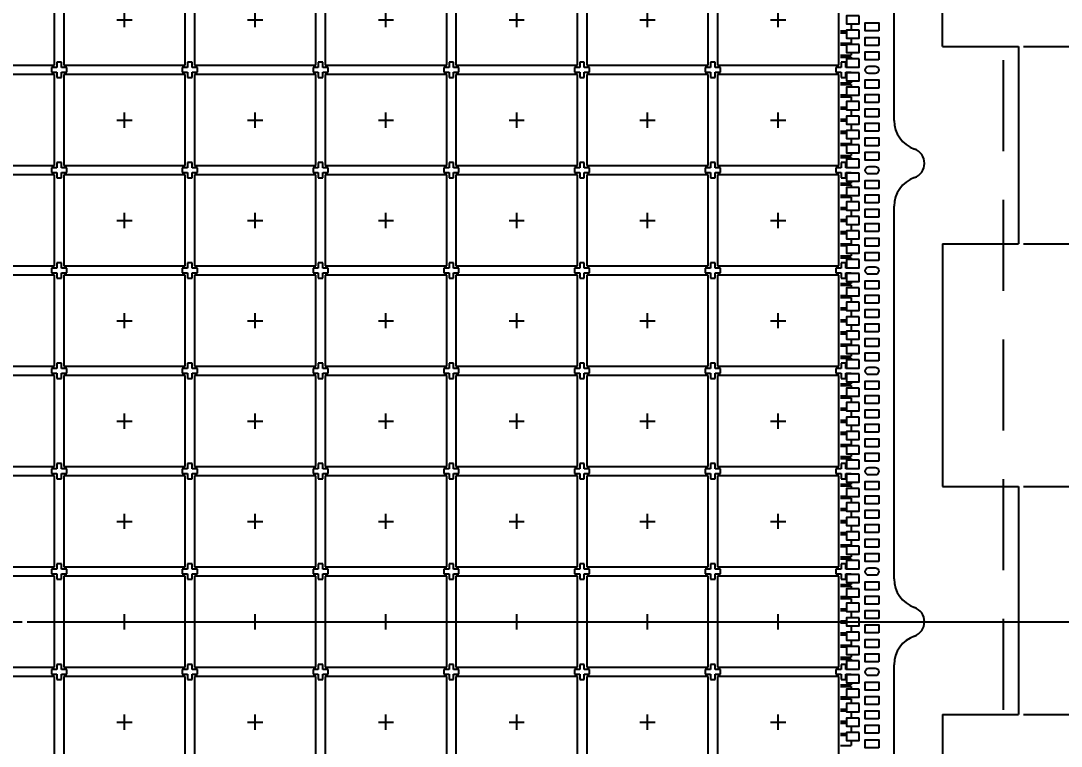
# Model space of a CAD drawing. Header units: millimetres. Extents: x 470.8 to 482.4, y 72.7 to 79.2.
# Drawn here: x 474.988 to 477.13, y 75.755 to 77.248 of the extents above; entities that cross this region are included whole.
import ezdxf

# ---------------------------------------------------------------- set-up
doc = ezdxf.new("R2010")
doc.units = ezdxf.units.MM
doc.header["$LTSCALE"] = 0.5
doc.header["$PDMODE"] = 98
for name, pattern in [('CENTER', [50.8, 31.75, -6.35, 6.35, -6.35]), ('HIDDEN', [0.375, 0.25, -0.125]), ('PHANTOM', [2.5, 1.25, -0.25, 0.25, -0.25, 0.25, -0.25])]:
    doc.linetypes.add(name, pattern=pattern)
for name, color, linetype in [('1D', 4, 'Continuous'), ('BTM', 7, 'HIDDEN'), ('CEN', 2, 'CENTER'), ('DIM', 3, 'Continuous'), ('PKG', 1, 'PHANTOM')]:
    doc.layers.add(name, color=color, linetype=linetype)
doc.styles.add('SIMPLEX', font='simplex.shx')
doc.dimstyles.new('Standard2', dxfattribs={"dimtxt": 0.08, "dimasz": 0.08, "dimexe": 0.01, "dimexo": 0.01, "dimgap": 0.015, "dimtad": 1, "dimdec": 3, "dimlfac": 16, "dimrnd": 0.0005, "dimzin": 1, "dimtxsty": 'SIMPLEX', "dimcen": 0.01, "dimclrd": 256, "dimclre": 256, "dimclrt": 256, "dimazin": 3, "dimtp": 0.03, "dimtm": 0.05, "dimtfac": 0.8, "dimtdec": 3, "dimtmove": 0, "dimatfit": 3, "dimfxl": 0.05, "dimtzin": 4, "dimlwd": -1, "dimlwe": -1})

# ---------------------------------------------------------------- blocks, each defined once
blk = doc.blocks.new('*D42')
at = {"layer": 'Defpoints', "color": 0, "ltscale": 0.1, "transparency": 16777216}
for p in [(476.8172, 77.93), (478.3843, 77.93), (476.8172, 74.0925)]:
    blk.add_point(p, dxfattribs=at)
at = {"layer": 'DIM', "linetype": 'ByBlock', "ltscale": 0.1, "transparency": 16777216}
for p, q in [((476.8272, 77.93), (478.3943, 77.93)), ((478.3843, 77.85), (478.3843, 76.832)), ((478.3843, 74.1725), (478.3843, 75.1906)), ((476.8272, 74.0925), (478.3943, 74.0925))]:
    blk.add_line(p, q, dxfattribs=at)
at = {"layer": 'DIM', "ltscale": 0.1, "transparency": 16777216}
for points in [[(478.371, 77.85), (478.3976, 77.85), (478.3843, 77.93)], [(478.371, 74.1725), (478.3976, 74.1725), (478.3843, 74.0925)]]:
    blk.add_solid(points, dxfattribs=at)
at = {"layer": 'DIM', "ltscale": 0.1, "transparency": 16777216, "insert": (478.3843, 76.0113), "char_height": 0.08, "attachment_point": 5, "rotation": 90, "style": 'SIMPLEX'}
blk.add_mtext('\\A1;59.300X61.400(MOLD PKG)', dxfattribs=at)
blk = doc.blocks.new('*D53')
at = {"layer": 'Defpoints', "color": 0, "ltscale": 0.1, "transparency": 16777216}
for p in [(474.9913, 76.0113), (474.9913, 76.0113), (477.4846, 76.0113)]:
    blk.add_point(p, dxfattribs=at)
at = {"layer": 'DIM', "ltscale": 0.1, "transparency": 16777216}
blk.add_line((475.0013, 76.0113), (477.4846, 76.0113), dxfattribs=at)
at = {"layer": 'DIM', "ltscale": 0.1, "transparency": 16777216, "insert": (477.6596, 76.0113), "char_height": 0.08, "attachment_point": 5, "style": 'SIMPLEX'}
blk.add_mtext('\\A1;0.000', dxfattribs=at)
blk = doc.blocks.new('*D54')
at = {"layer": 'Defpoints', "color": 0, "ltscale": 0.1, "transparency": 16777216}
for p in [(477.042, 77.6956), (477.4846, 77.6956), (474.9328, 76.0113)]:
    blk.add_point(p, dxfattribs=at)
at = {"layer": 'DIM', "ltscale": 0.1, "transparency": 16777216}
blk.add_line((477.052, 77.6956), (477.4846, 77.6956), dxfattribs=at)
at = {"layer": 'DIM', "ltscale": 0.1, "transparency": 16777216, "insert": (477.6977, 77.6956), "char_height": 0.08, "attachment_point": 5, "style": 'SIMPLEX'}
blk.add_mtext('\\A1;26.950', dxfattribs=at)
blk = doc.blocks.new('*D55')
at = {"layer": 'Defpoints', "color": 0, "ltscale": 0.1, "transparency": 16777216}
for p in [(477.042, 77.1956), (477.4846, 77.1956), (474.9328, 76.0113)]:
    blk.add_point(p, dxfattribs=at)
at = {"layer": 'DIM', "ltscale": 0.1, "transparency": 16777216}
blk.add_line((477.052, 77.1956), (477.4846, 77.1956), dxfattribs=at)
at = {"layer": 'DIM', "ltscale": 0.1, "transparency": 16777216, "insert": (477.6901, 77.1956), "char_height": 0.08, "attachment_point": 5, "style": 'SIMPLEX'}
blk.add_mtext('\\A1;18.950', dxfattribs=at)
blk = doc.blocks.new('*D56')
at = {"layer": 'Defpoints', "color": 0, "ltscale": 0.1, "transparency": 16777216}
for p in [(477.042, 76.7894), (477.4846, 76.7894), (474.9328, 76.0113)]:
    blk.add_point(p, dxfattribs=at)
at = {"layer": 'DIM', "ltscale": 0.1, "transparency": 16777216}
blk.add_line((477.052, 76.7894), (477.4846, 76.7894), dxfattribs=at)
at = {"layer": 'DIM', "ltscale": 0.1, "transparency": 16777216, "insert": (477.6901, 76.7894), "char_height": 0.08, "attachment_point": 5, "style": 'SIMPLEX'}
blk.add_mtext('\\A1;12.450', dxfattribs=at)
blk = doc.blocks.new('*D57')
at = {"layer": 'Defpoints', "color": 0, "ltscale": 0.1, "transparency": 16777216}
for p in [(477.042, 76.2894), (477.4846, 76.2894), (474.9328, 76.0113)]:
    blk.add_point(p, dxfattribs=at)
at = {"layer": 'DIM', "ltscale": 0.1, "transparency": 16777216}
blk.add_line((477.052, 76.2894), (477.4846, 76.2894), dxfattribs=at)
at = {"layer": 'DIM', "ltscale": 0.1, "transparency": 16777216, "insert": (477.6596, 76.2894), "char_height": 0.08, "attachment_point": 5, "style": 'SIMPLEX'}
blk.add_mtext('\\A1;4.450', dxfattribs=at)
blk = doc.blocks.new('*D58')
at = {"layer": 'Defpoints', "color": 0, "ltscale": 0.1, "transparency": 16777216}
for p in [(474.9328, 76.0113), (477.042, 75.3206), (477.4846, 75.3206)]:
    blk.add_point(p, dxfattribs=at)
at = {"layer": 'DIM', "ltscale": 0.1, "transparency": 16777216}
blk.add_line((477.052, 75.3206), (477.4846, 75.3206), dxfattribs=at)
at = {"layer": 'DIM', "ltscale": 0.1, "transparency": 16777216, "insert": (477.6825, 75.3206), "char_height": 0.08, "attachment_point": 5, "style": 'SIMPLEX'}
blk.add_mtext('\\A1;11.050', dxfattribs=at)
blk = doc.blocks.new('*D59')
at = {"layer": 'Defpoints', "color": 0, "ltscale": 0.1, "transparency": 16777216}
for p in [(474.9328, 76.0113), (477.042, 75.8206), (477.4846, 75.8206)]:
    blk.add_point(p, dxfattribs=at)
at = {"layer": 'DIM', "ltscale": 0.1, "transparency": 16777216}
blk.add_line((477.052, 75.8206), (477.4846, 75.8206), dxfattribs=at)
at = {"layer": 'DIM', "ltscale": 0.1, "transparency": 16777216, "insert": (477.6596, 75.8206), "char_height": 0.08, "attachment_point": 5, "style": 'SIMPLEX'}
blk.add_mtext('\\A1;3.050', dxfattribs=at)
blk = doc.blocks.new('*D60')
at = {"layer": 'Defpoints', "color": 0, "ltscale": 0.1, "transparency": 16777216}
for p in [(477.4846, 78.4025), (476.917, 78.2425), (474.9328, 76.0113)]:
    blk.add_point(p, dxfattribs=at)
at = {"layer": 'DIM', "ltscale": 0.1, "transparency": 16777216}
for p, q in [((477.1646, 78.2425), (477.3246, 78.4025)), ((477.3246, 78.4025), (477.4846, 78.4025)), ((476.927, 78.2425), (477.1646, 78.2425))]:
    blk.add_line(p, q, dxfattribs=at)
at = {"layer": 'DIM', "ltscale": 0.1, "transparency": 16777216, "insert": (477.6977, 78.4025), "char_height": 0.08, "attachment_point": 5, "style": 'SIMPLEX'}
blk.add_mtext('\\A1;35.700', dxfattribs=at)
blk = doc.blocks.new('*D61')
at = {"layer": 'Defpoints', "color": 0, "ltscale": 0.1, "transparency": 16777216}
for p in [(477.4846, 78.3088), (476.7852, 78.1488), (474.9328, 76.0113)]:
    blk.add_point(p, dxfattribs=at)
at = {"layer": 'DIM', "ltscale": 0.1, "transparency": 16777216}
for p, q in [((477.1646, 78.1488), (477.3246, 78.3088)), ((477.3246, 78.3088), (477.4846, 78.3088)), ((476.7952, 78.1488), (477.1646, 78.1488))]:
    blk.add_line(p, q, dxfattribs=at)
at = {"layer": 'DIM', "ltscale": 0.1, "transparency": 16777216, "insert": (477.6977, 78.3088), "char_height": 0.08, "attachment_point": 5, "style": 'SIMPLEX'}
blk.add_mtext('\\A1;34.200', dxfattribs=at)
blk = doc.blocks.new('*D62')
at = {"layer": 'Defpoints', "color": 0, "ltscale": 0.1, "transparency": 16777216}
for p in [(477.4846, 78.0988), (476.917, 78.0488), (474.9328, 76.0113)]:
    blk.add_point(p, dxfattribs=at)
at = {"layer": 'DIM', "ltscale": 0.1, "transparency": 16777216}
for p, q in [((477.1646, 78.0488), (477.3246, 78.0988)), ((477.3246, 78.0988), (477.4846, 78.0988)), ((476.927, 78.0488), (477.1646, 78.0488))]:
    blk.add_line(p, q, dxfattribs=at)
at = {"layer": 'DIM', "ltscale": 0.1, "transparency": 16777216, "insert": (477.6977, 78.0988), "char_height": 0.08, "attachment_point": 5, "style": 'SIMPLEX'}
blk.add_mtext('\\A1;32.600', dxfattribs=at)
blk = doc.blocks.new('*D63')
at = {"layer": 'Defpoints', "color": 0, "ltscale": 0.1, "transparency": 16777216}
for p in [(474.9328, 76.0113), (476.917, 74.0113), (477.4846, 73.9613)]:
    blk.add_point(p, dxfattribs=at)
at = {"layer": 'DIM', "ltscale": 0.1, "transparency": 16777216}
for p, q in [((476.927, 74.0113), (477.1646, 74.0113)), ((477.1646, 74.0113), (477.3246, 73.9613)), ((477.3246, 73.9613), (477.4846, 73.9613))]:
    blk.add_line(p, q, dxfattribs=at)
at = {"layer": 'DIM', "ltscale": 0.1, "transparency": 16777216, "insert": (477.6977, 73.9613), "char_height": 0.08, "attachment_point": 5, "style": 'SIMPLEX'}
blk.add_mtext('\\A1;32.000', dxfattribs=at)
blk = doc.blocks.new('*D64')
at = {"layer": 'Defpoints', "color": 0, "ltscale": 0.1, "transparency": 16777216}
for p in [(477.042, 78.774), (477.042, 78.1703), (474.9328, 76.0113)]:
    blk.add_point(p, dxfattribs=at)
at = {"layer": 'DIM', "ltscale": 0.1, "transparency": 16777216}
blk.add_line((477.042, 78.1803), (477.042, 78.774), dxfattribs=at)
at = {"layer": 'DIM', "ltscale": 0.1, "transparency": 16777216, "insert": (477.042, 78.9871), "char_height": 0.08, "attachment_point": 5, "rotation": 90, "style": 'SIMPLEX'}
blk.add_mtext('\\A1;33.747', dxfattribs=at)
blk = doc.blocks.new('*D65')
at = {"layer": 'Defpoints', "color": 0, "ltscale": 0.1, "transparency": 16777216}
for p in [(476.917, 78.774), (476.917, 78.2425), (474.9328, 76.0113)]:
    blk.add_point(p, dxfattribs=at)
at = {"layer": 'DIM', "ltscale": 0.1, "transparency": 16777216}
blk.add_line((476.917, 78.2525), (476.917, 78.774), dxfattribs=at)
at = {"layer": 'DIM', "ltscale": 0.1, "transparency": 16777216, "insert": (476.917, 78.9795), "char_height": 0.08, "attachment_point": 5, "rotation": 90, "style": 'SIMPLEX'}
blk.add_mtext('\\A1;31.747', dxfattribs=at)
blk = doc.blocks.new('*D66')
at = {"layer": 'Defpoints', "color": 0, "ltscale": 0.1, "transparency": 16777216}
for p in [(476.6695, 78.774), (476.7295, 78.157), (474.9328, 76.0113)]:
    blk.add_point(p, dxfattribs=at)
at = {"layer": 'DIM', "ltscale": 0.1, "transparency": 16777216}
for p, q in [((476.6695, 78.614), (476.6695, 78.774)), ((476.7295, 78.454), (476.6695, 78.614)), ((476.7295, 78.167), (476.7295, 78.454))]:
    blk.add_line(p, q, dxfattribs=at)
at = {"layer": 'DIM', "ltscale": 0.1, "transparency": 16777216, "insert": (476.6695, 78.9871), "char_height": 0.08, "attachment_point": 5, "rotation": 90, "style": 'SIMPLEX'}
blk.add_mtext('\\A1;28.747', dxfattribs=at)
blk = doc.blocks.new('*D67')
at = {"layer": 'Defpoints', "color": 0, "ltscale": 0.1, "transparency": 16777216}
for p in [(476.1203, 78.774), (476.1203, 78.1488), (474.9328, 76.0113)]:
    blk.add_point(p, dxfattribs=at)
at = {"layer": 'DIM', "ltscale": 0.1, "transparency": 16777216}
blk.add_line((476.1203, 78.1588), (476.1203, 78.774), dxfattribs=at)
at = {"layer": 'DIM', "ltscale": 0.1, "transparency": 16777216, "insert": (476.1203, 78.9795), "char_height": 0.08, "attachment_point": 5, "rotation": 90, "style": 'SIMPLEX'}
blk.add_mtext('\\A1;19.000', dxfattribs=at)
blk = doc.blocks.new('*D33')
at = {"layer": 'Defpoints', "color": 0, "ltscale": 0.1, "transparency": 16777216}
for p in [(474.9328, 76.0113), (476.917, 74.0113), (476.917, 73.4947)]:
    blk.add_point(p, dxfattribs=at)
at = {"layer": 'DIM', "ltscale": 0.1, "transparency": 16777216}
blk.add_line((476.917, 74.0013), (476.917, 73.4947), dxfattribs=at)
at = {"layer": 'DIM', "ltscale": 0.1, "transparency": 16777216, "insert": (476.917, 73.2893), "char_height": 0.08, "attachment_point": 5, "rotation": 90, "style": 'SIMPLEX'}
blk.add_mtext('\\A1;31.747', dxfattribs=at)
blk = doc.blocks.new('*D34')
at = {"layer": 'Defpoints', "color": 0, "ltscale": 0.1, "transparency": 16777216}
for p in [(474.9328, 76.0113), (476.8857, 75.3206), (476.7876, 73.4947)]:
    blk.add_point(p, dxfattribs=at)
at = {"layer": 'DIM', "ltscale": 0.1, "transparency": 16777216}
for p, q in [((476.8857, 75.3106), (476.8857, 73.8147)), ((476.8857, 73.8147), (476.7876, 73.6547)), ((476.7876, 73.6547), (476.7876, 73.4947))]:
    blk.add_line(p, q, dxfattribs=at)
at = {"layer": 'DIM', "ltscale": 0.1, "transparency": 16777216, "insert": (476.7876, 73.2893), "char_height": 0.08, "attachment_point": 5, "rotation": 90, "style": 'SIMPLEX'}
blk.add_mtext('\\A1;31.247', dxfattribs=at)
blk = doc.blocks.new('*D85')
at = {"layer": 'Defpoints', "color": 0, "ltscale": 0.1, "transparency": 16777216}
for p in [(477.0107, 78.03), (478.7519, 78.03), (477.0107, 74.03)]:
    blk.add_point(p, dxfattribs=at)
at = {"layer": 'DIM', "ltscale": 0.1, "transparency": 16777216}
for p, q in [((477.0207, 78.03), (478.7619, 78.03)), ((478.7519, 77.95), (478.7519, 76.8812)), ((478.7519, 74.11), (478.7519, 75.1788)), ((477.0207, 74.03), (478.7619, 74.03))]:
    blk.add_line(p, q, dxfattribs=at)
for points in [[(478.7386, 77.95), (478.7652, 77.95), (478.7519, 78.03)], [(478.7386, 74.11), (478.7652, 74.11), (478.7519, 74.03)]]:
    blk.add_solid(points, dxfattribs=at)
at = {"layer": 'DIM', "ltscale": 0.1, "transparency": 16777216, "insert": (478.7519, 76.03), "char_height": 0.08, "attachment_point": 5, "rotation": 90, "style": 'SIMPLEX'}
blk.add_mtext('\\A1;64.000%%P0.500(TAPE WIDTH)', dxfattribs=at)
blk = doc.blocks.new('*U208')
at = {"layer": 'CEN', "ltscale": 0.002}
for p, q in [((0, -0.015625), (0, 0.015625)), ((-0.015625, 0), (0.015625, 0))]:
    blk.add_line(p, q, dxfattribs=at)
at = {"layer": 'PKG', "color": 1, "ltscale": 0.5}
blk.add_lwpolyline([(-0.125, 0.09375), (-0.125, -0.09375), (0.125, -0.09375), (0.125, 0.09375)], close=True, dxfattribs=at)
blk = doc.blocks.new('*U209')
at = {"layer": 'DIM', "color": 0, "linetype": 'ByBlock', "lineweight": -2}
for p in [(1.6144, 2.8919), (1.8834, 2.8919), (2.1525, 2.8919), (2.4216, 2.8919), (2.6906, 2.8919), (2.9597, 2.8919), (3.2287, 2.8919), (1.6144, 2.6853), (1.8834, 2.6853), (2.1525, 2.6853), (2.4216, 2.6853), (2.6906, 2.6853), (2.9597, 2.6853), (3.2287, 2.6853), (1.6144, 2.4787), (1.8834, 2.4787), (2.1525, 2.4787), (2.4216, 2.4787), (2.6906, 2.4787), (2.9597, 2.4787), (3.2287, 2.4787), (1.6144, 2.2722), (1.8834, 2.2722), (2.1525, 2.2722), (2.4216, 2.2722), (2.6906, 2.2722), (2.9597, 2.2722), (3.2287, 2.2722), (1.6144, 2.0656), (1.8834, 2.0656), (2.1525, 2.0656), (2.4216, 2.0656), (2.6906, 2.0656), (2.9597, 2.0656), (3.2287, 2.0656), (1.6144, 1.8591), (1.8834, 1.8591), (2.1525, 1.8591), (2.4216, 1.8591), (2.6906, 1.8591), (2.9597, 1.8591), (3.2287, 1.8591), (1.6144, 1.6525), (1.8834, 1.6525), (2.1525, 1.6525), (2.4216, 1.6525), (2.6906, 1.6525), (2.9597, 1.6525), (3.2287, 1.6525), (1.6144, 1.4459), (1.8834, 1.4459), (2.1525, 1.4459), (2.4216, 1.4459), (2.6906, 1.4459), (2.9597, 1.4459), (3.2287, 1.4459)]:
    blk.add_blockref('*U208', p, dxfattribs=at)

msp = doc.modelspace()

# ---------------------------------------------------------------- linework, layer by layer
at = {"color": 2, "linetype": 'HIDDEN', "ltscale": 1.5}
msp.add_line((477.010732, 78.030018), (477.010732, 74.030018), dxfattribs=at)
at = {"color": 0}
for p, q in [((476.885732, 77.195643), (476.885732, 77.695643)), ((476.885732, 77.195643), (477.041982, 77.195643)), ((476.885732, 76.789393), (477.041982, 76.789393)), ((476.885732, 76.789393), (476.885732, 76.289393)), ((476.885732, 76.289393), (477.041982, 76.289393)), ((477.041982, 76.289393), (477.041982, 75.820643)), ((476.885732, 75.820643), (477.041982, 75.820643)), ((476.885732, 75.820643), (476.885732, 75.320643))]:
    msp.add_line(p, q, dxfattribs=at)
msp.add_line((477.041982, 77.195643), (477.041982, 76.789393))
at = {"ltscale": 0.02}
for points in [[(476.714044, 77.258924), (476.687638, 77.258924), (476.687638, 77.242362), (476.714044, 77.242362)], [(476.754669, 77.227518), (476.726544, 77.227518), (476.726544, 77.244081), (476.754669, 77.244081)], [(476.714044, 77.229237), (476.687638, 77.229237), (476.687638, 77.212674), (476.714044, 77.212674)], [(476.754669, 77.197831), (476.726544, 77.197831), (476.726544, 77.214393), (476.754669, 77.214393)], [(476.714044, 77.199549), (476.687638, 77.199549), (476.687638, 77.182987), (476.714044, 77.182987)], [(476.754669, 77.168143), (476.726544, 77.168143), (476.726544, 77.184706), (476.754669, 77.184706)], [(476.714044, 77.169862), (476.687638, 77.169862), (476.687638, 77.153299), (476.714044, 77.153299)], [(476.714044, 77.141424), (476.687638, 77.141424), (476.687638, 77.124862), (476.714044, 77.124862)], [(476.754669, 77.110018), (476.726544, 77.110018), (476.726544, 77.126581), (476.754669, 77.126581)], [(476.714044, 77.111737), (476.687638, 77.111737), (476.687638, 77.095174), (476.714044, 77.095174)], [(476.754669, 77.080331), (476.726544, 77.080331), (476.726544, 77.096893), (476.754669, 77.096893)], [(476.714044, 77.082049), (476.687638, 77.082049), (476.687638, 77.065487), (476.714044, 77.065487)], [(476.714044, 77.052362), (476.687638, 77.052362), (476.687638, 77.035799), (476.714044, 77.035799)], [(476.754669, 77.050643), (476.726544, 77.050643), (476.726544, 77.067206), (476.754669, 77.067206)], [(476.754669, 77.020956), (476.726544, 77.020956), (476.726544, 77.037518), (476.754669, 77.037518)], [(476.714044, 77.022674), (476.687638, 77.022674), (476.687638, 77.006112), (476.714044, 77.006112)], [(476.754669, 76.991268), (476.726544, 76.991268), (476.726544, 77.007831), (476.754669, 77.007831)], [(476.714044, 76.992987), (476.687638, 76.992987), (476.687638, 76.976424), (476.714044, 76.976424)], [(476.754669, 76.961581), (476.726544, 76.961581), (476.726544, 76.978143), (476.754669, 76.978143)], [(476.714044, 76.963299), (476.687638, 76.963299), (476.687638, 76.946737), (476.714044, 76.946737)], [(476.714044, 76.934862), (476.687638, 76.934862), (476.687638, 76.918299), (476.714044, 76.918299)], [(476.714044, 76.905174), (476.687638, 76.905174), (476.687638, 76.888612), (476.714044, 76.888612)], [(476.754669, 76.903456), (476.726544, 76.903456), (476.726544, 76.920018), (476.754669, 76.920018)], [(476.754669, 76.873768), (476.726544, 76.873768), (476.726544, 76.890331), (476.754669, 76.890331)], [(476.714044, 76.875487), (476.687638, 76.875487), (476.687638, 76.858924), (476.714044, 76.858924)], [(476.754669, 76.844081), (476.726544, 76.844081), (476.726544, 76.860643), (476.754669, 76.860643)], [(476.714044, 76.845799), (476.687638, 76.845799), (476.687638, 76.829237), (476.714044, 76.829237)], [(476.714044, 76.816112), (476.687638, 76.816112), (476.687638, 76.799549), (476.714044, 76.799549)], [(476.754669, 76.814393), (476.726544, 76.814393), (476.726544, 76.830956), (476.754669, 76.830956)], [(476.754669, 76.784706), (476.726544, 76.784706), (476.726544, 76.801268), (476.754669, 76.801268)], [(476.714044, 76.786424), (476.687638, 76.786424), (476.687638, 76.769862), (476.714044, 76.769862)], [(476.714044, 76.756737), (476.687638, 76.756737), (476.687638, 76.740174), (476.714044, 76.740174)], [(476.754669, 76.755018), (476.726544, 76.755018), (476.726544, 76.771581), (476.754669, 76.771581)], [(476.714044, 76.728299), (476.687638, 76.728299), (476.687638, 76.711737), (476.714044, 76.711737)], [(476.754669, 76.696893), (476.726544, 76.696893), (476.726544, 76.713456), (476.754669, 76.713456)], [(476.714044, 76.698612), (476.687638, 76.698612), (476.687638, 76.682049), (476.714044, 76.682049)], [(476.714044, 76.668924), (476.687638, 76.668924), (476.687638, 76.652362), (476.714044, 76.652362)], [(476.754669, 76.667206), (476.726544, 76.667206), (476.726544, 76.683768), (476.754669, 76.683768)], [(476.754669, 76.637518), (476.726544, 76.637518), (476.726544, 76.654081), (476.754669, 76.654081)], [(476.714044, 76.639237), (476.687638, 76.639237), (476.687638, 76.622674), (476.714044, 76.622674)], [(476.754669, 76.607831), (476.726544, 76.607831), (476.726544, 76.624393), (476.754669, 76.624393)], [(476.714044, 76.609549), (476.687638, 76.609549), (476.687638, 76.592987), (476.714044, 76.592987)], [(476.714044, 76.579862), (476.687638, 76.579862), (476.687638, 76.563299), (476.714044, 76.563299)], [(476.754669, 76.578143), (476.726544, 76.578143), (476.726544, 76.594706), (476.754669, 76.594706)], [(476.754669, 76.548456), (476.726544, 76.548456), (476.726544, 76.565018), (476.754669, 76.565018)], [(476.714044, 76.550174), (476.687638, 76.550174), (476.687638, 76.533612), (476.714044, 76.533612)], [(476.714044, 76.521737), (476.687638, 76.521737), (476.687638, 76.505174), (476.714044, 76.505174)], [(476.754669, 76.490331), (476.726544, 76.490331), (476.726544, 76.506893), (476.754669, 76.506893)], [(476.714044, 76.492049), (476.687638, 76.492049), (476.687638, 76.475487), (476.714044, 76.475487)], [(476.754669, 76.460643), (476.726544, 76.460643), (476.726544, 76.477206), (476.754669, 76.477206)], [(476.714044, 76.462362), (476.687638, 76.462362), (476.687638, 76.445799), (476.714044, 76.445799)], [(476.714044, 76.432674), (476.687638, 76.432674), (476.687638, 76.416112), (476.714044, 76.416112)], [(476.754669, 76.430956), (476.726544, 76.430956), (476.726544, 76.447518), (476.754669, 76.447518)], [(476.754669, 76.401268), (476.726544, 76.401268), (476.726544, 76.417831), (476.754669, 76.417831)], [(476.714044, 76.402987), (476.687638, 76.402987), (476.687638, 76.386424), (476.714044, 76.386424)], [(476.754669, 76.371581), (476.726544, 76.371581), (476.726544, 76.388143), (476.754669, 76.388143)], [(476.714044, 76.373299), (476.687638, 76.373299), (476.687638, 76.356737), (476.714044, 76.356737)], [(476.754669, 76.341893), (476.726544, 76.341893), (476.726544, 76.358456), (476.754669, 76.358456)], [(476.714044, 76.343612), (476.687638, 76.343612), (476.687638, 76.327049), (476.714044, 76.327049)], [(476.714044, 76.315174), (476.687638, 76.315174), (476.687638, 76.298612), (476.714044, 76.298612)], [(476.714044, 76.285487), (476.687638, 76.285487), (476.687638, 76.268924), (476.714044, 76.268924)], [(476.754669, 76.283768), (476.726544, 76.283768), (476.726544, 76.300331), (476.754669, 76.300331)], [(476.754669, 76.254081), (476.726544, 76.254081), (476.726544, 76.270643), (476.754669, 76.270643)], [(476.714044, 76.255799), (476.687638, 76.255799), (476.687638, 76.239237), (476.714044, 76.239237)], [(476.754669, 76.224393), (476.726544, 76.224393), (476.726544, 76.240956), (476.754669, 76.240956)], [(476.714044, 76.226112), (476.687638, 76.226112), (476.687638, 76.209549), (476.714044, 76.209549)], [(476.714044, 76.196424), (476.687638, 76.196424), (476.687638, 76.179862), (476.714044, 76.179862)], [(476.754669, 76.194706), (476.726544, 76.194706), (476.726544, 76.211268), (476.754669, 76.211268)], [(476.754669, 76.165018), (476.726544, 76.165018), (476.726544, 76.181581), (476.754669, 76.181581)], [(476.714044, 76.166737), (476.687638, 76.166737), (476.687638, 76.150174), (476.714044, 76.150174)], [(476.754669, 76.135331), (476.726544, 76.135331), (476.726544, 76.151893), (476.754669, 76.151893)], [(476.714044, 76.137049), (476.687638, 76.137049), (476.687638, 76.120487), (476.714044, 76.120487)], [(476.714044, 76.108612), (476.687638, 76.108612), (476.687638, 76.092049), (476.714044, 76.092049)], [(476.754669, 76.077206), (476.726544, 76.077206), (476.726544, 76.093768), (476.754669, 76.093768)], [(476.714044, 76.078924), (476.687638, 76.078924), (476.687638, 76.062362), (476.714044, 76.062362)], [(476.714044, 76.049237), (476.687638, 76.049237), (476.687638, 76.032674), (476.714044, 76.032674)], [(476.754669, 76.047518), (476.726544, 76.047518), (476.726544, 76.064081), (476.754669, 76.064081)], [(476.754669, 76.017831), (476.726544, 76.017831), (476.726544, 76.034393), (476.754669, 76.034393)], [(476.714044, 76.019549), (476.687638, 76.019549), (476.687638, 76.002987), (476.714044, 76.002987)], [(476.754669, 75.988143), (476.726544, 75.988143), (476.726544, 76.004706), (476.754669, 76.004706)], [(476.714044, 75.989862), (476.687638, 75.989862), (476.687638, 75.973299), (476.714044, 75.973299)], [(476.714044, 75.960174), (476.687638, 75.960174), (476.687638, 75.943612), (476.714044, 75.943612)], [(476.754669, 75.958456), (476.726544, 75.958456), (476.726544, 75.975018), (476.754669, 75.975018)], [(476.754669, 75.928768), (476.726544, 75.928768), (476.726544, 75.945331), (476.754669, 75.945331)], [(476.714044, 75.930487), (476.687638, 75.930487), (476.687638, 75.913924), (476.714044, 75.913924)], [(476.714044, 75.902049), (476.687638, 75.902049), (476.687638, 75.885487), (476.714044, 75.885487)], [(476.754669, 75.870643), (476.726544, 75.870643), (476.726544, 75.887206), (476.754669, 75.887206)], [(476.714044, 75.872362), (476.687638, 75.872362), (476.687638, 75.855799), (476.714044, 75.855799)], [(476.754669, 75.840956), (476.726544, 75.840956), (476.726544, 75.857518), (476.754669, 75.857518)], [(476.714044, 75.842674), (476.687638, 75.842674), (476.687638, 75.826112), (476.714044, 75.826112)], [(476.714044, 75.812987), (476.687638, 75.812987), (476.687638, 75.796424), (476.714044, 75.796424)], [(476.754669, 75.811268), (476.726544, 75.811268), (476.726544, 75.827831), (476.754669, 75.827831)], [(476.754669, 75.781581), (476.726544, 75.781581), (476.726544, 75.798143), (476.754669, 75.798143)], [(476.714044, 75.783299), (476.687638, 75.783299), (476.687638, 75.766737), (476.714044, 75.766737)], [(476.754669, 75.751893), (476.726544, 75.751893), (476.726544, 75.768456), (476.754669, 75.768456)]]:
    msp.add_lwpolyline(points, close=True, dxfattribs=at)
for points in [[(476.747013, 77.139706), (476.734201, 77.139706, -0.41421356), (476.726544, 77.147362), (476.726544, 77.147362, -0.41421356), (476.734201, 77.155018), (476.747013, 77.155018, -0.41421356), (476.754669, 77.147362), (476.754669, 77.147362, -0.41421356)], [(476.747013, 76.933143), (476.734201, 76.933143, -0.41421356), (476.726544, 76.940799), (476.726544, 76.940799, -0.41421356), (476.734201, 76.948456), (476.747013, 76.948456, -0.41421356), (476.754669, 76.940799), (476.754669, 76.940799, -0.41421356)], [(476.747013, 76.726581), (476.734201, 76.726581, -0.41421356), (476.726544, 76.734237), (476.726544, 76.734237, -0.41421356), (476.734201, 76.741893), (476.747013, 76.741893, -0.41421356), (476.754669, 76.734237), (476.754669, 76.734237, -0.41421356)], [(476.747013, 76.520018), (476.734201, 76.520018, -0.41421356), (476.726544, 76.527674), (476.726544, 76.527674, -0.41421356), (476.734201, 76.535331), (476.747013, 76.535331, -0.41421356), (476.754669, 76.527674), (476.754669, 76.527674, -0.41421356)], [(476.747013, 76.313456), (476.734201, 76.313456, -0.41421356), (476.726544, 76.321112), (476.726544, 76.321112, -0.41421356), (476.734201, 76.328768), (476.747013, 76.328768, -0.41421356), (476.754669, 76.321112), (476.754669, 76.321112, -0.41421356)], [(476.747013, 76.106893), (476.734201, 76.106893, -0.41421356), (476.726544, 76.114549), (476.726544, 76.114549, -0.41421356), (476.734201, 76.122206), (476.747013, 76.122206, -0.41421356), (476.754669, 76.114549), (476.754669, 76.114549, -0.41421356)], [(476.747013, 75.900331), (476.734201, 75.900331, -0.41421356), (476.726544, 75.907987), (476.726544, 75.907987, -0.41421356), (476.734201, 75.915643), (476.747013, 75.915643, -0.41421356), (476.754669, 75.907987), (476.754669, 75.907987, -0.41421356)]]:
    msp.add_lwpolyline(points, format="xyb", close=True, dxfattribs=at)
at = {"layer": '1D', "linetype": 'CENTER'}
for p, q in [((476.785919, 77.043407), (476.785919, 77.81038)), ((476.785919, 76.099657), (476.785919, 76.86663))]:
    msp.add_line(p, q, dxfattribs=at)
at = {"layer": '1D'}
msp.add_line((476.785919, 75.155907), (476.785919, 75.92288), dxfattribs=at)
for centre, radius, start, end in [((476.848419, 77.043407), 0.0625, 180, 250.528779), ((476.817169, 76.955018), 0.03125, 289.471221, 70.528779), ((476.848419, 76.86663), 0.0625, 109.471221, 180), ((476.848419, 76.099657), 0.0625, 180, 250.528779), ((476.817169, 76.011268), 0.03125, 289.471221, 70.528779), ((476.848419, 75.92288), 0.0625, 109.471221, 180)]:
    msp.add_arc(centre, radius, start, end, dxfattribs=at)
at = {"layer": 'BTM', "ltscale": 0.02}
for p, q in [((476.675763, 77.2275), (476.687638, 77.2275)), ((476.675763, 77.22375), (476.687638, 77.22375)), ((476.697326, 77.242362), (476.697326, 77.229237)), ((476.675763, 77.2025), (476.697326, 77.2025)), ((476.697326, 77.212674), (476.697326, 77.2025)), ((476.675763, 77.19875), (476.687638, 77.19875)), ((476.697326, 77.182987), (476.697326, 77.1775)), ((476.675763, 77.1775), (476.697326, 77.1775)), ((476.675763, 77.17375), (476.697326, 77.17375)), ((476.697326, 77.17375), (476.697326, 77.169862)), ((476.675763, 77.120938), (476.697326, 77.120938)), ((476.675763, 77.117188), (476.697326, 77.117188)), ((476.697326, 77.124862), (476.697326, 77.120938)), ((476.697326, 77.117188), (476.697326, 77.111737)), ((476.675763, 77.095938), (476.687638, 77.095938)), ((476.675763, 77.092188), (476.697326, 77.092188)), ((476.697326, 77.092188), (476.697326, 77.082049)), ((476.675763, 77.070938), (476.687638, 77.070938)), ((476.675763, 77.067188), (476.687638, 77.067188)), ((476.697326, 77.065487), (476.697326, 77.052362)), ((476.675763, 77.045938), (476.687638, 77.045938)), ((476.675763, 77.042188), (476.687638, 77.042188)), ((476.697326, 77.035799), (476.697326, 77.022674)), ((476.675763, 77.020938), (476.687638, 77.020938)), ((476.675763, 77.017188), (476.687638, 77.017188)), ((476.675763, 76.995938), (476.697326, 76.995938)), ((476.675763, 76.992188), (476.687638, 76.992188)), ((476.697326, 77.006112), (476.697326, 76.995938)), ((476.675763, 76.970938), (476.697326, 76.970938)), ((476.675763, 76.967188), (476.697326, 76.967188)), ((476.697326, 76.976424), (476.697326, 76.970938)), ((476.697326, 76.967188), (476.697326, 76.963299)), ((476.675763, 76.914375), (476.697326, 76.914375)), ((476.675763, 76.910625), (476.697326, 76.910625)), ((476.697326, 76.918299), (476.697326, 76.914375)), ((476.697326, 76.910625), (476.697326, 76.905174)), ((476.675763, 76.889375), (476.687638, 76.889375)), ((476.675763, 76.885625), (476.697326, 76.885625)), ((476.697326, 76.885625), (476.697326, 76.875487)), ((476.675763, 76.864375), (476.687638, 76.864375)), ((476.675763, 76.860625), (476.687638, 76.860625)), ((476.697326, 76.858924), (476.697326, 76.845799)), ((476.675763, 76.839375), (476.687638, 76.839375)), ((476.675763, 76.835625), (476.687638, 76.835625)), ((476.697326, 76.829237), (476.697326, 76.816112)), ((476.675763, 76.814375), (476.687638, 76.814375)), ((476.675763, 76.810625), (476.687638, 76.810625)), ((476.697326, 76.799549), (476.697326, 76.789375)), ((476.675763, 76.789375), (476.697326, 76.789375)), ((476.675763, 76.785625), (476.687638, 76.785625)), ((476.675763, 76.764375), (476.697326, 76.764375)), ((476.675763, 76.760625), (476.697326, 76.760625)), ((476.697326, 76.769862), (476.697326, 76.764375)), ((476.697326, 76.760625), (476.697326, 76.756737)), ((476.697326, 76.711737), (476.697326, 76.707813)), ((476.675763, 76.707813), (476.697326, 76.707813)), ((476.675763, 76.704063), (476.697326, 76.704063)), ((476.697326, 76.704063), (476.697326, 76.698612)), ((476.675763, 76.682813), (476.687638, 76.682813)), ((476.675763, 76.679063), (476.697326, 76.679063)), ((476.697326, 76.679063), (476.697326, 76.668924)), ((476.675763, 76.657813), (476.687638, 76.657813)), ((476.675763, 76.654063), (476.687638, 76.654063)), ((476.697326, 76.652362), (476.697326, 76.639237)), ((476.675763, 76.632813), (476.687638, 76.632813)), ((476.675763, 76.629063), (476.687638, 76.629063)), ((476.697326, 76.622674), (476.697326, 76.609549)), ((476.675763, 76.607813), (476.687638, 76.607813)), ((476.675763, 76.604063), (476.687638, 76.604063)), ((476.675763, 76.582813), (476.697326, 76.582813)), ((476.697326, 76.592987), (476.697326, 76.582813)), ((476.675763, 76.579063), (476.687638, 76.579063)), ((476.697326, 76.563299), (476.697326, 76.557813)), ((476.675763, 76.557813), (476.697326, 76.557813)), ((476.675763, 76.554063), (476.697326, 76.554063)), ((476.697326, 76.554063), (476.697326, 76.550174)), ((476.675763, 76.50125), (476.697326, 76.50125)), ((476.675763, 76.4975), (476.697326, 76.4975)), ((476.697326, 76.505174), (476.697326, 76.50125)), ((476.697326, 76.4975), (476.697326, 76.492049)), ((476.675763, 76.47625), (476.687638, 76.47625)), ((476.675763, 76.4725), (476.697326, 76.4725)), ((476.697326, 76.4725), (476.697326, 76.462362)), ((476.675763, 76.45125), (476.687638, 76.45125)), ((476.675763, 76.4475), (476.687638, 76.4475)), ((476.697326, 76.445799), (476.697326, 76.432674)), ((476.675763, 76.42625), (476.687638, 76.42625)), ((476.675763, 76.4225), (476.687638, 76.4225)), ((476.697326, 76.416112), (476.697326, 76.402987)), ((476.675763, 76.40125), (476.687638, 76.40125)), ((476.675763, 76.3975), (476.687638, 76.3975)), ((476.675763, 76.37625), (476.697326, 76.37625)), ((476.675763, 76.3725), (476.687638, 76.3725)), ((476.697326, 76.386424), (476.697326, 76.37625)), ((476.675763, 76.35125), (476.697326, 76.35125)), ((476.675763, 76.3475), (476.697326, 76.3475)), ((476.697326, 76.356737), (476.697326, 76.35125)), ((476.697326, 76.3475), (476.697326, 76.343612)), ((476.675763, 76.294688), (476.697326, 76.294688)), ((476.675763, 76.290938), (476.697326, 76.290938)), ((476.697326, 76.298612), (476.697326, 76.294688)), ((476.697326, 76.290938), (476.697326, 76.285487)), ((476.675763, 76.269688), (476.687638, 76.269688)), ((476.675763, 76.265938), (476.697326, 76.265938)), ((476.697326, 76.265938), (476.697326, 76.255799)), ((476.675763, 76.244688), (476.687638, 76.244688)), ((476.675763, 76.240938), (476.687638, 76.240938)), ((476.697326, 76.239237), (476.697326, 76.226112)), ((476.675763, 76.219688), (476.687638, 76.219688)), ((476.675763, 76.215938), (476.687638, 76.215938)), ((476.675763, 76.194688), (476.687638, 76.194688)), ((476.697326, 76.209549), (476.697326, 76.196424)), ((476.675763, 76.190938), (476.687638, 76.190938)), ((476.697326, 76.179862), (476.697326, 76.169688)), ((476.675763, 76.169688), (476.697326, 76.169688)), ((476.675763, 76.165938), (476.687638, 76.165938)), ((476.675763, 76.144688), (476.697326, 76.144688)), ((476.675763, 76.140938), (476.697326, 76.140938)), ((476.697326, 76.150174), (476.697326, 76.144688)), ((476.697326, 76.140938), (476.697326, 76.137049)), ((476.675763, 76.088125), (476.697326, 76.088125)), ((476.697326, 76.092049), (476.697326, 76.088125)), ((476.675763, 76.084375), (476.697326, 76.084375)), ((476.697326, 76.084375), (476.697326, 76.078924)), ((476.675763, 76.063125), (476.687638, 76.063125)), ((476.675763, 76.059375), (476.697326, 76.059375)), ((476.697326, 76.059375), (476.697326, 76.049237)), ((476.675763, 76.038125), (476.687638, 76.038125)), ((476.675763, 76.034375), (476.687638, 76.034375)), ((476.697326, 76.032674), (476.697326, 76.019549)), ((476.675763, 76.013125), (476.687638, 76.013125)), ((476.675763, 76.009375), (476.687638, 76.009375)), ((476.697326, 76.002987), (476.697326, 75.989862)), ((476.675763, 75.988125), (476.687638, 75.988125)), ((476.675763, 75.984375), (476.687638, 75.984375)), ((476.675763, 75.963125), (476.697326, 75.963125)), ((476.675763, 75.959375), (476.687638, 75.959375)), ((476.697326, 75.973299), (476.697326, 75.963125)), ((476.675763, 75.938125), (476.697326, 75.938125)), ((476.697326, 75.943612), (476.697326, 75.938125)), ((476.675763, 75.934375), (476.697326, 75.934375)), ((476.697326, 75.934375), (476.697326, 75.930487)), ((476.675763, 75.881563), (476.697326, 75.881563)), ((476.675763, 75.877813), (476.697326, 75.877813)), ((476.697326, 75.885487), (476.697326, 75.881563)), ((476.697326, 75.877813), (476.697326, 75.872362)), ((476.675763, 75.856563), (476.687638, 75.856563)), ((476.675763, 75.852813), (476.697326, 75.852813)), ((476.697326, 75.852813), (476.697326, 75.842674)), ((476.675763, 75.831563), (476.687638, 75.831563)), ((476.675763, 75.827813), (476.687638, 75.827813)), ((476.697326, 75.826112), (476.697326, 75.812987)), ((476.675763, 75.806563), (476.687638, 75.806563)), ((476.675763, 75.802813), (476.687638, 75.802813)), ((476.697326, 75.796424), (476.697326, 75.783299)), ((476.675763, 75.781563), (476.687638, 75.781563)), ((476.675763, 75.777813), (476.687638, 75.777813)), ((476.697326, 75.766737), (476.697326, 75.756563)), ((476.675763, 75.756563), (476.697326, 75.756563))]:
    msp.add_line(p, q, dxfattribs=at)
for points in [[(475.072013, 77.162987), (475.062638, 77.162987), (475.062638, 77.152049), (475.051701, 77.152049), (475.051701, 77.142674), (475.062638, 77.142674), (475.062638, 77.131737), (475.072013, 77.131737), (475.072013, 77.142674), (475.082951, 77.142674), (475.082951, 77.152049), (475.072013, 77.152049)], [(475.341076, 77.162987), (475.331701, 77.162987), (475.331701, 77.152049), (475.320763, 77.152049), (475.320763, 77.142674), (475.331701, 77.142674), (475.331701, 77.131737), (475.341076, 77.131737), (475.341076, 77.142674), (475.352013, 77.142674), (475.352013, 77.152049), (475.341076, 77.152049)], [(475.610138, 77.162987), (475.600763, 77.162987), (475.600763, 77.152049), (475.589826, 77.152049), (475.589826, 77.142674), (475.600763, 77.142674), (475.600763, 77.131737), (475.610138, 77.131737), (475.610138, 77.142674), (475.621076, 77.142674), (475.621076, 77.152049), (475.610138, 77.152049)], [(475.879201, 77.162987), (475.869826, 77.162987), (475.869826, 77.152049), (475.858888, 77.152049), (475.858888, 77.142674), (475.869826, 77.142674), (475.869826, 77.131737), (475.879201, 77.131737), (475.879201, 77.142674), (475.890138, 77.142674), (475.890138, 77.152049), (475.879201, 77.152049)], [(476.148263, 77.162987), (476.138888, 77.162987), (476.138888, 77.152049), (476.127951, 77.152049), (476.127951, 77.142674), (476.138888, 77.142674), (476.138888, 77.131737), (476.148263, 77.131737), (476.148263, 77.142674), (476.159201, 77.142674), (476.159201, 77.152049), (476.148263, 77.152049)], [(476.417326, 77.162987), (476.407951, 77.162987), (476.407951, 77.152049), (476.397013, 77.152049), (476.397013, 77.142674), (476.407951, 77.142674), (476.407951, 77.131737), (476.417326, 77.131737), (476.417326, 77.142674), (476.428263, 77.142674), (476.428263, 77.152049), (476.417326, 77.152049)], [(475.072013, 76.956424), (475.062638, 76.956424), (475.062638, 76.945487), (475.051701, 76.945487), (475.051701, 76.936112), (475.062638, 76.936112), (475.062638, 76.925174), (475.072013, 76.925174), (475.072013, 76.936112), (475.082951, 76.936112), (475.082951, 76.945487), (475.072013, 76.945487)], [(475.341076, 76.956424), (475.331701, 76.956424), (475.331701, 76.945487), (475.320763, 76.945487), (475.320763, 76.936112), (475.331701, 76.936112), (475.331701, 76.925174), (475.341076, 76.925174), (475.341076, 76.936112), (475.352013, 76.936112), (475.352013, 76.945487), (475.341076, 76.945487)], [(475.610138, 76.956424), (475.600763, 76.956424), (475.600763, 76.945487), (475.589826, 76.945487), (475.589826, 76.936112), (475.600763, 76.936112), (475.600763, 76.925174), (475.610138, 76.925174), (475.610138, 76.936112), (475.621076, 76.936112), (475.621076, 76.945487), (475.610138, 76.945487)], [(475.879201, 76.956424), (475.869826, 76.956424), (475.869826, 76.945487), (475.858888, 76.945487), (475.858888, 76.936112), (475.869826, 76.936112), (475.869826, 76.925174), (475.879201, 76.925174), (475.879201, 76.936112), (475.890138, 76.936112), (475.890138, 76.945487), (475.879201, 76.945487)], [(476.148263, 76.956424), (476.138888, 76.956424), (476.138888, 76.945487), (476.127951, 76.945487), (476.127951, 76.936112), (476.138888, 76.936112), (476.138888, 76.925174), (476.148263, 76.925174), (476.148263, 76.936112), (476.159201, 76.936112), (476.159201, 76.945487), (476.148263, 76.945487)], [(476.417326, 76.956424), (476.407951, 76.956424), (476.407951, 76.945487), (476.397013, 76.945487), (476.397013, 76.936112), (476.407951, 76.936112), (476.407951, 76.925174), (476.417326, 76.925174), (476.417326, 76.936112), (476.428263, 76.936112), (476.428263, 76.945487), (476.417326, 76.945487)], [(475.072013, 76.749862), (475.062638, 76.749862), (475.062638, 76.738924), (475.051701, 76.738924), (475.051701, 76.729549), (475.062638, 76.729549), (475.062638, 76.718612), (475.072013, 76.718612), (475.072013, 76.729549), (475.082951, 76.729549), (475.082951, 76.738924), (475.072013, 76.738924)], [(475.341076, 76.749862), (475.331701, 76.749862), (475.331701, 76.738924), (475.320763, 76.738924), (475.320763, 76.729549), (475.331701, 76.729549), (475.331701, 76.718612), (475.341076, 76.718612), (475.341076, 76.729549), (475.352013, 76.729549), (475.352013, 76.738924), (475.341076, 76.738924)], [(475.610138, 76.749862), (475.600763, 76.749862), (475.600763, 76.738924), (475.589826, 76.738924), (475.589826, 76.729549), (475.600763, 76.729549), (475.600763, 76.718612), (475.610138, 76.718612), (475.610138, 76.729549), (475.621076, 76.729549), (475.621076, 76.738924), (475.610138, 76.738924)], [(475.879201, 76.749862), (475.869826, 76.749862), (475.869826, 76.738924), (475.858888, 76.738924), (475.858888, 76.729549), (475.869826, 76.729549), (475.869826, 76.718612), (475.879201, 76.718612), (475.879201, 76.729549), (475.890138, 76.729549), (475.890138, 76.738924), (475.879201, 76.738924)], [(476.148263, 76.749862), (476.138888, 76.749862), (476.138888, 76.738924), (476.127951, 76.738924), (476.127951, 76.729549), (476.138888, 76.729549), (476.138888, 76.718612), (476.148263, 76.718612), (476.148263, 76.729549), (476.159201, 76.729549), (476.159201, 76.738924), (476.148263, 76.738924)], [(476.417326, 76.749862), (476.407951, 76.749862), (476.407951, 76.738924), (476.397013, 76.738924), (476.397013, 76.729549), (476.407951, 76.729549), (476.407951, 76.718612), (476.417326, 76.718612), (476.417326, 76.729549), (476.428263, 76.729549), (476.428263, 76.738924), (476.417326, 76.738924)], [(475.072013, 76.543299), (475.062638, 76.543299), (475.062638, 76.532362), (475.051701, 76.532362), (475.051701, 76.522987), (475.062638, 76.522987), (475.062638, 76.512049), (475.072013, 76.512049), (475.072013, 76.522987), (475.082951, 76.522987), (475.082951, 76.532362), (475.072013, 76.532362)], [(475.341076, 76.543299), (475.331701, 76.543299), (475.331701, 76.532362), (475.320763, 76.532362), (475.320763, 76.522987), (475.331701, 76.522987), (475.331701, 76.512049), (475.341076, 76.512049), (475.341076, 76.522987), (475.352013, 76.522987), (475.352013, 76.532362), (475.341076, 76.532362)], [(475.610138, 76.543299), (475.600763, 76.543299), (475.600763, 76.532362), (475.589826, 76.532362), (475.589826, 76.522987), (475.600763, 76.522987), (475.600763, 76.512049), (475.610138, 76.512049), (475.610138, 76.522987), (475.621076, 76.522987), (475.621076, 76.532362), (475.610138, 76.532362)], [(475.879201, 76.543299), (475.869826, 76.543299), (475.869826, 76.532362), (475.858888, 76.532362), (475.858888, 76.522987), (475.869826, 76.522987), (475.869826, 76.512049), (475.879201, 76.512049), (475.879201, 76.522987), (475.890138, 76.522987), (475.890138, 76.532362), (475.879201, 76.532362)], [(476.148263, 76.543299), (476.138888, 76.543299), (476.138888, 76.532362), (476.127951, 76.532362), (476.127951, 76.522987), (476.138888, 76.522987), (476.138888, 76.512049), (476.148263, 76.512049), (476.148263, 76.522987), (476.159201, 76.522987), (476.159201, 76.532362), (476.148263, 76.532362)], [(476.417326, 76.543299), (476.407951, 76.543299), (476.407951, 76.532362), (476.397013, 76.532362), (476.397013, 76.522987), (476.407951, 76.522987), (476.407951, 76.512049), (476.417326, 76.512049), (476.417326, 76.522987), (476.428263, 76.522987), (476.428263, 76.532362), (476.417326, 76.532362)], [(475.072013, 76.336737), (475.062638, 76.336737), (475.062638, 76.325799), (475.051701, 76.325799), (475.051701, 76.316424), (475.062638, 76.316424), (475.062638, 76.305487), (475.072013, 76.305487), (475.072013, 76.316424), (475.082951, 76.316424), (475.082951, 76.325799), (475.072013, 76.325799)], [(475.341076, 76.336737), (475.331701, 76.336737), (475.331701, 76.325799), (475.320763, 76.325799), (475.320763, 76.316424), (475.331701, 76.316424), (475.331701, 76.305487), (475.341076, 76.305487), (475.341076, 76.316424), (475.352013, 76.316424), (475.352013, 76.325799), (475.341076, 76.325799)], [(475.610138, 76.336737), (475.600763, 76.336737), (475.600763, 76.325799), (475.589826, 76.325799), (475.589826, 76.316424), (475.600763, 76.316424), (475.600763, 76.305487), (475.610138, 76.305487), (475.610138, 76.316424), (475.621076, 76.316424), (475.621076, 76.325799), (475.610138, 76.325799)], [(475.879201, 76.336737), (475.869826, 76.336737), (475.869826, 76.325799), (475.858888, 76.325799), (475.858888, 76.316424), (475.869826, 76.316424), (475.869826, 76.305487), (475.879201, 76.305487), (475.879201, 76.316424), (475.890138, 76.316424), (475.890138, 76.325799), (475.879201, 76.325799)], [(476.148263, 76.336737), (476.138888, 76.336737), (476.138888, 76.325799), (476.127951, 76.325799), (476.127951, 76.316424), (476.138888, 76.316424), (476.138888, 76.305487), (476.148263, 76.305487), (476.148263, 76.316424), (476.159201, 76.316424), (476.159201, 76.325799), (476.148263, 76.325799)], [(476.417326, 76.336737), (476.407951, 76.336737), (476.407951, 76.325799), (476.397013, 76.325799), (476.397013, 76.316424), (476.407951, 76.316424), (476.407951, 76.305487), (476.417326, 76.305487), (476.417326, 76.316424), (476.428263, 76.316424), (476.428263, 76.325799), (476.417326, 76.325799)], [(475.072013, 76.130174), (475.062638, 76.130174), (475.062638, 76.119237), (475.051701, 76.119237), (475.051701, 76.109862), (475.062638, 76.109862), (475.062638, 76.098924), (475.072013, 76.098924), (475.072013, 76.109862), (475.082951, 76.109862), (475.082951, 76.119237), (475.072013, 76.119237)], [(475.341076, 76.130174), (475.331701, 76.130174), (475.331701, 76.119237), (475.320763, 76.119237), (475.320763, 76.109862), (475.331701, 76.109862), (475.331701, 76.098924), (475.341076, 76.098924), (475.341076, 76.109862), (475.352013, 76.109862), (475.352013, 76.119237), (475.341076, 76.119237)], [(475.610138, 76.130174), (475.600763, 76.130174), (475.600763, 76.119237), (475.589826, 76.119237), (475.589826, 76.109862), (475.600763, 76.109862), (475.600763, 76.098924), (475.610138, 76.098924), (475.610138, 76.109862), (475.621076, 76.109862), (475.621076, 76.119237), (475.610138, 76.119237)], [(475.879201, 76.130174), (475.869826, 76.130174), (475.869826, 76.119237), (475.858888, 76.119237), (475.858888, 76.109862), (475.869826, 76.109862), (475.869826, 76.098924), (475.879201, 76.098924), (475.879201, 76.109862), (475.890138, 76.109862), (475.890138, 76.119237), (475.879201, 76.119237)], [(476.148263, 76.130174), (476.138888, 76.130174), (476.138888, 76.119237), (476.127951, 76.119237), (476.127951, 76.109862), (476.138888, 76.109862), (476.138888, 76.098924), (476.148263, 76.098924), (476.148263, 76.109862), (476.159201, 76.109862), (476.159201, 76.119237), (476.148263, 76.119237)], [(476.417326, 76.130174), (476.407951, 76.130174), (476.407951, 76.119237), (476.397013, 76.119237), (476.397013, 76.109862), (476.407951, 76.109862), (476.407951, 76.098924), (476.417326, 76.098924), (476.417326, 76.109862), (476.428263, 76.109862), (476.428263, 76.119237), (476.417326, 76.119237)], [(475.072013, 75.923612), (475.062638, 75.923612), (475.062638, 75.912674), (475.051701, 75.912674), (475.051701, 75.903299), (475.062638, 75.903299), (475.062638, 75.892362), (475.072013, 75.892362), (475.072013, 75.903299), (475.082951, 75.903299), (475.082951, 75.912674), (475.072013, 75.912674)], [(475.341076, 75.923612), (475.331701, 75.923612), (475.331701, 75.912674), (475.320763, 75.912674), (475.320763, 75.903299), (475.331701, 75.903299), (475.331701, 75.892362), (475.341076, 75.892362), (475.341076, 75.903299), (475.352013, 75.903299), (475.352013, 75.912674), (475.341076, 75.912674)], [(475.610138, 75.923612), (475.600763, 75.923612), (475.600763, 75.912674), (475.589826, 75.912674), (475.589826, 75.903299), (475.600763, 75.903299), (475.600763, 75.892362), (475.610138, 75.892362), (475.610138, 75.903299), (475.621076, 75.903299), (475.621076, 75.912674), (475.610138, 75.912674)], [(475.879201, 75.923612), (475.869826, 75.923612), (475.869826, 75.912674), (475.858888, 75.912674), (475.858888, 75.903299), (475.869826, 75.903299), (475.869826, 75.892362), (475.879201, 75.892362), (475.879201, 75.903299), (475.890138, 75.903299), (475.890138, 75.912674), (475.879201, 75.912674)], [(476.148263, 75.923612), (476.138888, 75.923612), (476.138888, 75.912674), (476.127951, 75.912674), (476.127951, 75.903299), (476.138888, 75.903299), (476.138888, 75.892362), (476.148263, 75.892362), (476.148263, 75.903299), (476.159201, 75.903299), (476.159201, 75.912674), (476.148263, 75.912674)], [(476.417326, 75.923612), (476.407951, 75.923612), (476.407951, 75.912674), (476.397013, 75.912674), (476.397013, 75.903299), (476.407951, 75.903299), (476.407951, 75.892362), (476.417326, 75.892362), (476.417326, 75.903299), (476.428263, 75.903299), (476.428263, 75.912674), (476.417326, 75.912674)]]:
    msp.add_lwpolyline(points, close=True, dxfattribs=at)
for points in [[(476.697326, 77.153299), (476.697326, 77.152049), (476.686388, 77.152049), (476.686388, 77.162987), (476.677013, 77.162987), (476.677013, 77.152049), (476.666076, 77.152049), (476.666076, 77.142674), (476.677013, 77.142674), (476.677013, 77.131737), (476.686388, 77.131737), (476.686388, 77.142674), (476.697326, 77.142674), (476.697326, 77.141424)], [(476.697326, 76.946737), (476.697326, 76.945487), (476.686388, 76.945487), (476.686388, 76.956424), (476.677013, 76.956424), (476.677013, 76.945487), (476.666076, 76.945487), (476.666076, 76.936112), (476.677013, 76.936112), (476.677013, 76.925174), (476.686388, 76.925174), (476.686388, 76.936112), (476.697326, 76.936112), (476.697326, 76.934862)], [(476.697326, 76.740174), (476.697326, 76.738924), (476.686388, 76.738924), (476.686388, 76.749862), (476.677013, 76.749862), (476.677013, 76.738924), (476.666076, 76.738924), (476.666076, 76.729549), (476.677013, 76.729549), (476.677013, 76.718612), (476.686388, 76.718612), (476.686388, 76.729549), (476.697326, 76.729549), (476.697326, 76.728299)], [(476.697326, 76.533612), (476.697326, 76.532362), (476.686388, 76.532362), (476.686388, 76.543299), (476.677013, 76.543299), (476.677013, 76.532362), (476.666076, 76.532362), (476.666076, 76.522987), (476.677013, 76.522987), (476.677013, 76.512049), (476.686388, 76.512049), (476.686388, 76.522987), (476.697326, 76.522987), (476.697326, 76.521737)], [(476.697326, 76.327049), (476.697326, 76.325799), (476.686388, 76.325799), (476.686388, 76.336737), (476.677013, 76.336737), (476.677013, 76.325799), (476.666076, 76.325799), (476.666076, 76.316424), (476.677013, 76.316424), (476.677013, 76.305487), (476.686388, 76.305487), (476.686388, 76.316424), (476.697326, 76.316424), (476.697326, 76.315174)], [(476.697326, 76.120487), (476.697326, 76.119237), (476.686388, 76.119237), (476.686388, 76.130174), (476.677013, 76.130174), (476.677013, 76.119237), (476.666076, 76.119237), (476.666076, 76.109862), (476.677013, 76.109862), (476.677013, 76.098924), (476.686388, 76.098924), (476.686388, 76.109862), (476.697326, 76.109862), (476.697326, 76.108612)], [(476.697326, 75.913924), (476.697326, 75.912674), (476.686388, 75.912674), (476.686388, 75.923612), (476.677013, 75.923612), (476.677013, 75.912674), (476.666076, 75.912674), (476.666076, 75.903299), (476.677013, 75.903299), (476.677013, 75.892362), (476.686388, 75.892362), (476.686388, 75.903299), (476.697326, 75.903299), (476.697326, 75.902049)]]:
    msp.add_lwpolyline(points, dxfattribs=at)
at = {"layer": 'CEN', "color": 2, "ltscale": 0.1}
msp.add_line((474.874338, 76.011268), (474.991251, 76.011268), dxfattribs=at)

# ---------------------------------------------------------------- block references
at = {"layer": 'DIM'}
msp.add_blockref('*U209', (473.318419, 74.358768), dxfattribs=at)

# ---------------------------------------------------------------- dimensions: what is measured, and where the dimension line sits
at = {"layer": 'DIM', "color": 0, "ltscale": 0.1}
for feature_location, offset, dtype, origin, picture, middle in [((477.041982, 78.170331), (0, 0.603664), 1, (474.932794, 76.011268), '*D64', (477.041982, 78.98709)), ((476.729482, 78.156964), (-0.06, 0.617031), 1, (474.932794, 76.011268), '*D66', (476.669482, 78.98709)), ((476.916982, 78.242518), (0, 0.531476), 1, (474.932794, 76.011268), '*D65', (476.916982, 78.979471)), ((476.120294, 78.148768), (0, 0.625226), 1, (474.932794, 76.011268), '*D67', (476.120294, 78.979471)), ((476.916982, 78.242518), (0.567658, 0.16), 0, (474.932794, 76.011268), '*D60', (477.697735, 78.402518)), ((476.785158, 78.148768), (0.699481, 0.16), 0, (474.932794, 76.011268), '*D61', (477.697735, 78.308768)), ((476.916982, 78.048768), (0.567658, 0.05), 0, (474.932794, 76.011268), '*D62', (477.697735, 78.098768)), ((477.041982, 77.695643), (0.442658, 0), 0, (474.932794, 76.011268), '*D54', (477.697735, 77.695643)), ((477.041982, 77.195643), (0.442658, 0), 0, (474.932794, 76.011268), '*D55', (477.690116, 77.195643)), ((477.041982, 76.789393), (0.442658, 0), 0, (474.932794, 76.011268), '*D56', (477.690116, 76.789393)), ((477.041982, 76.289393), (0.442658, 0), 0, (474.932794, 76.011268), '*D57', (477.65964, 76.289393)), ((474.9912510269, 76.0112682009), (2.493388663, 0), 0, (474.9912510269, 76.0112682009), '*D53', (477.6596396899, 76.0112682009)), ((477.041982, 75.320643), (0.442658, 0), 0, (474.932794, 76.011268), '*D58', (477.682497, 75.320643)), ((477.041982, 75.820643), (0.442658, 0), 0, (474.932794, 76.011268), '*D59', (477.65964, 75.820643)), ((476.916982, 74.011268), (0.567658, -0.05), 0, (474.932794, 76.011268), '*D63', (477.697735, 73.961268)), ((476.916982, 74.011268), (0, -0.516539), 1, (474.932794, 76.011268), '*D33', (476.916982, 73.289253)), ((476.885732, 75.320643), (-0.098088, -1.825914), 1, (474.932794, 76.011268), '*D34', (476.787644, 73.289253))]:
    dim = msp.add_ordinate_dim(feature_location=feature_location, offset=offset, dtype=dtype, origin=origin, dimstyle='Standard2', dxfattribs=at)
    dim.commit()
    dim.dimension.update_dxf_attribs({"geometry": picture, "text_midpoint": middle})
at = {"layer": 'DIM', "ltscale": 0.1}
dim = msp.add_linear_dim(base=(478.751892, 78.030018), p1=(477.010732, 74.030018), p2=(477.010732, 78.030018), angle=90, text='<>%%P0.500(TAPE WIDTH)', dimstyle='Standard2', dxfattribs=at)
dim.commit()
dim.dimension.update_dxf_attribs({"geometry": '*D85', "text_midpoint": (478.751892, 76.030018), "dimtype": 160})
at = {"layer": 'DIM', "color": 0, "ltscale": 0.1}
dim = msp.add_linear_dim(base=(478.384312, 77.930018), p1=(476.817169, 74.092518), p2=(476.817169, 77.930018), angle=90, text='59.300X<>(MOLD PKG)', dimstyle='Standard2', override={"dimfxl": 0.15, "dimarcsym": 1}, dxfattribs=at)
dim.commit()
dim.dimension.update_dxf_attribs({"geometry": '*D42', "text_midpoint": (478.384312, 76.011268)})

doc.saveas('drawing.dxf')
